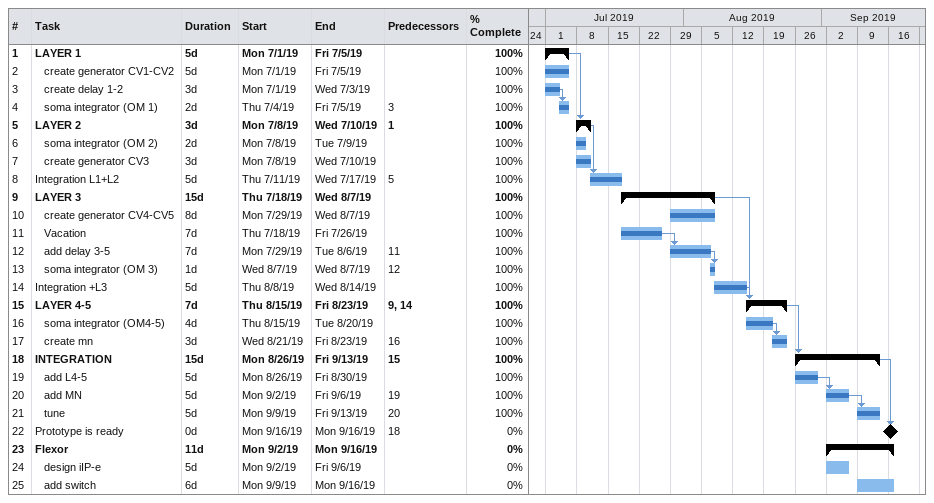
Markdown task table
| ID | Level | Task | Duration | Start | Finish | Predecessors | % complete |
|---|---|---|---|---|---|---|---|
| 1 | 1 | **LAYER 1** | 5d | 2019-07-01 | 2019-07-05 |  | 100 |
| 2 | 2 | create generator CV1-CV2 | 5d | 2019-07-01 | 2019-07-05 |  | 100 |
| 3 | 2 | create delay 1-2 | 3d | 2019-07-01 | 2019-07-03 |  | 100 |
| 4 | 2 | soma integrator (OM 1) | 2d | 2019-07-04 | 2019-07-05 | 3 | 100 |
| 5 | 1 | **LAYER 2** | 3d | 2019-07-08 | 2019-07-10 | 1 | 100 |
| 6 | 2 | soma integrator (OM 2) | 2d | 2019-07-08 | 2019-07-09 |  | 100 |
| 7 | 2 | create generator CV3 | 3d | 2019-07-08 | 2019-07-10 |  | 100 |
| 8 | 1 | Integration L1+L2 | 5d | 2019-07-11 | 2019-07-17 | 5 | 100 |
| 9 | 1 | **LAYER 3** | 15d | 2019-07-18 | 2019-08-07 |  | 100 |
| 10 | 2 | create generator CV4-CV5 | 8d | 2019-07-29 | 2019-08-07 |  | 100 |
| 11 | 2 | Vacation | 7d | 2019-07-18 | 2019-07-26 |  | 100 |
| 12 | 2 | add delay 3-5 | 7d | 2019-07-29 | 2019-08-06 | 11 | 100 |
| 13 | 2 | soma integrator (OM 3) | 1d | 2019-08-07 | 2019-08-07 | 12 | 100 |
| 14 | 1 | Integration +L3 | 5d | 2019-08-08 | 2019-08-14 |  | 100 |
| 15 | 1 | **LAYER 4-5** | 7d | 2019-08-15 | 2019-08-23 | 9, 14 | 100 |
| 16 | 2 | soma integrator (OM4-5) | 4d | 2019-08-15 | 2019-08-20 |  | 100 |
| 17 | 2 | create mn | 3d | 2019-08-21 | 2019-08-23 | 16 | 100 |
| 18 | 1 | **INTEGRATION** | 15d | 2019-08-26 | 2019-09-13 | 15 | 100 |
| 19 | 2 | add L4-5 | 5d | 2019-08-26 | 2019-08-30 |  | 100 |
| 20 | 2 | add MN | 5d | 2019-09-02 | 2019-09-06 | 19 | 100 |
| 21 | 2 | tune | 5d | 2019-09-09 | 2019-09-13 | 20 | 100 |
| 22 | 1 | Prototype is ready | 0d | 2019-09-16 | 2019-09-16 | 18 | 0 |
| 23 | 1 | **Flexor** | 11d | 2019-09-02 | 2019-09-16 |  | 0 |
| 24 | 2 | design iIP-e | 5d | 2019-09-02 | 2019-09-06 |  | 0 |
| 25 | 2 | add switch | 6d | 2019-09-09 | 2019-09-16 |  | 0 |
